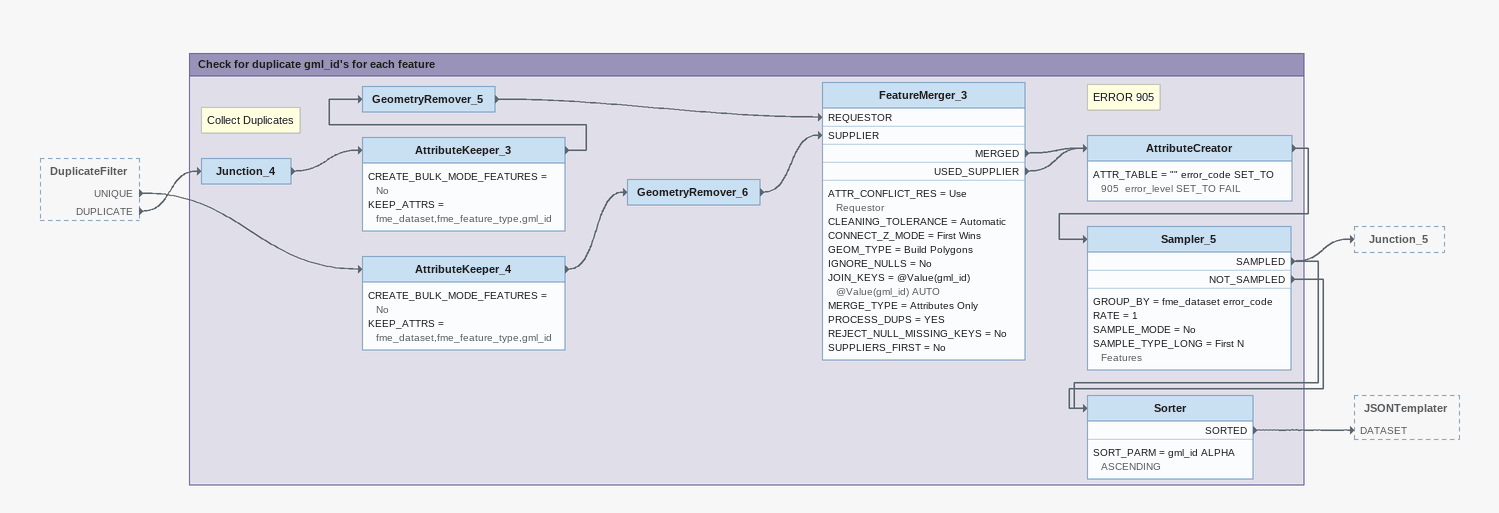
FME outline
DuplicateFilter [outside]
    UNIQUE -> AttributeKeeper_4
    DUPLICATE -> Junction_4

Bookmark: Check for duplicate gml_id's for each feature
Note: Collect Duplicates
Junction_4
    -> AttributeKeeper_3
AttributeKeeper_3
    CREATE_BULK_MODE_FEATURES = No
    KEEP_ATTRS = fme_dataset,fme_feature_type,gml_id
    -> GeometryRemover_5
GeometryRemover_5
    -> FeatureMerger_3 [REQUESTOR]
AttributeKeeper_4
    CREATE_BULK_MODE_FEATURES = No
    KEEP_ATTRS = fme_dataset,fme_feature_type,gml_id
    -> GeometryRemover_6
GeometryRemover_6
    -> FeatureMerger_3 [SUPPLIER]
FeatureMerger_3
    ATTR_CONFLICT_RES = Use Requestor
    CLEANING_TOLERANCE = Automatic
    CONNECT_Z_MODE = First Wins
    GEOM_TYPE = Build Polygons
    IGNORE_NULLS = No
    JOIN_KEYS = @Value(gml_id) @Value(gml_id) AUTO
    MERGE_TYPE = Attributes Only
    PROCESS_DUPS = YES
    REJECT_NULL_MISSING_KEYS = No
    SUPPLIERS_FIRST = No
    MERGED -> AttributeCreator
    USED_SUPPLIER -> AttributeCreator
Note: ERROR 905
AttributeCreator
    ATTR_TABLE = "" error_code SET_TO 905  error_level SET_TO FAIL
    -> Sampler_5
Sampler_5
    GROUP_BY = fme_dataset error_code
    RATE = 1
    SAMPLE_MODE = No
    SAMPLE_TYPE_LONG = First N Features
    SAMPLED -> Sorter
    SAMPLED -> Junction_5
    NOT_SAMPLED -> Sorter
Sorter
    SORT_PARM = gml_id ALPHA ASCENDING
    SORTED -> JSONTemplater [DATASET]
